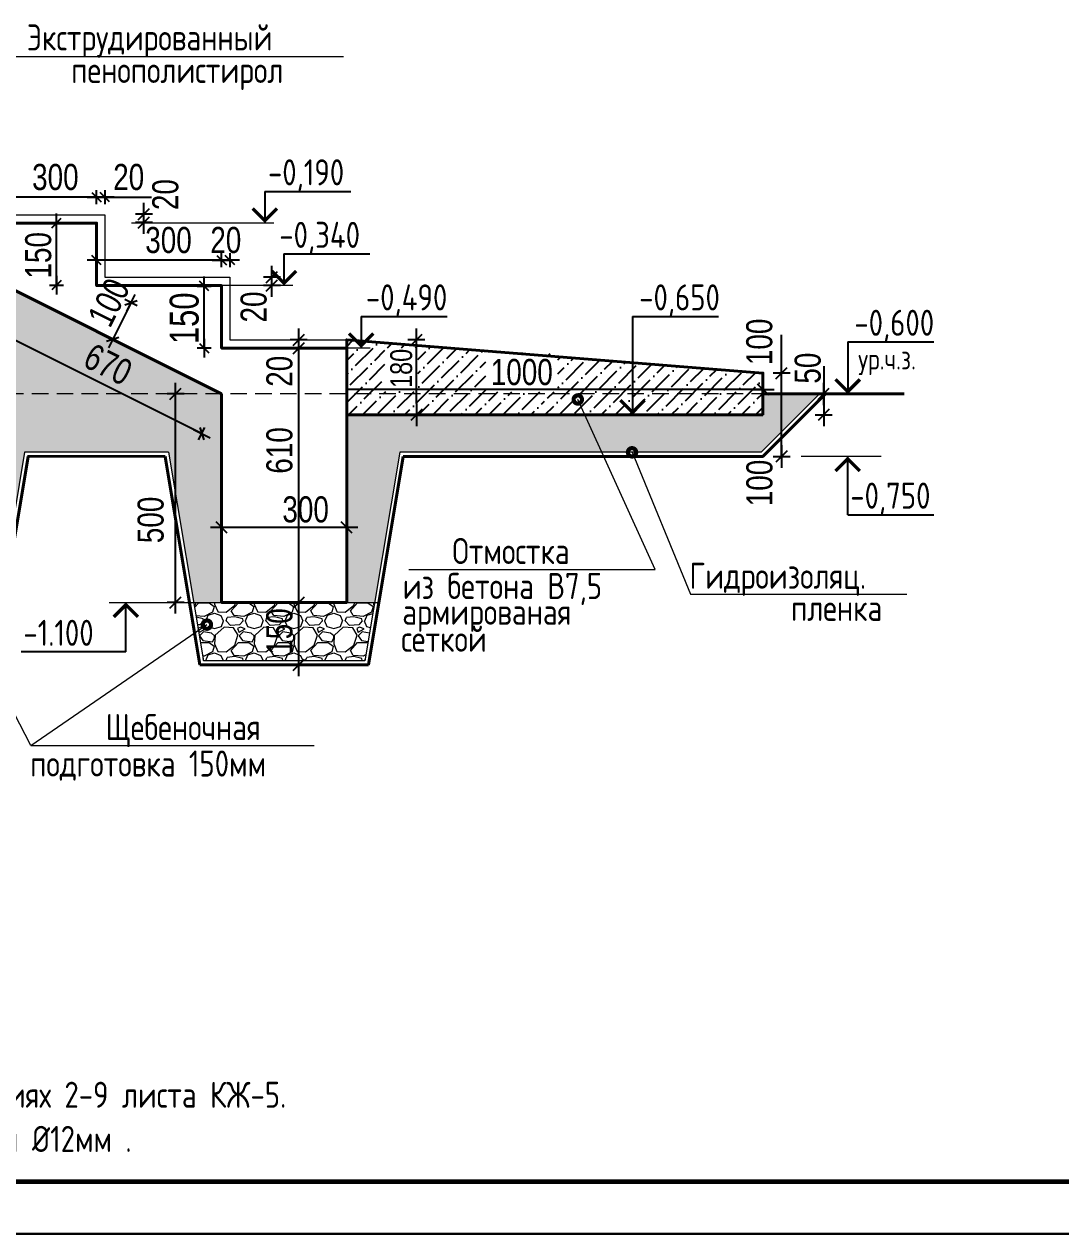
# Model space of a CAD drawing. Extents: x -12289450 to -10763036, y -7834513 to -6150123.
# Drawn here: x -11002107 to -10992159, y -7834506 to -7822900 of the extents above; entities that cross this region are included whole.
import ezdxf

# ---------------------------------------------------------------- set-up
doc = ezdxf.new("R2010")
doc.units = 0
doc.header["$LTSCALE"] = 25
doc.header["$PDMODE"] = 35
doc.linetypes.add('HIDDEN', pattern=[9.525, 6.35, -3.175])
doc.layers.get('DefPoints').update_dxf_attribs({"color": 10, "lineweight": 30})
for name, color, linetype in [('003-ТЕКСТ', 7, 'Continuous'), ('005-РАЗМЕРЫ', 252, 'Continuous'), ('008-ШТРИХОВКА', 252, 'Continuous')]:
    doc.layers.add(name, color=color, linetype=linetype)
doc.layers.add('СТЕНЫ', color=5, linetype='Continuous', lineweight=40)
doc.layers.add('ФУНДАМЕНТ', color=5, linetype='Continuous', lineweight=30)
doc.styles.add('GOST 2.304', font='cs_gost2304.shx')
doc.styles.add('TXT0', font='txt', dxfattribs={"width": 0.8})
doc.dimstyles.new('Копия РАЗМЕРЫ22', dxfattribs={"dimscale": 30, "dimtxt": 3.7, "dimasz": 0.06, "dimexe": 0, "dimexo": 0, "dimgap": 0.7, "dimtad": 1, "dimdec": 0, "dimzin": 0, "dimdsep": 46, "dimtxsty": 'TXT0', "dimblk1": 'A8MITTA', "dimblk2": 'A8MITTA', "dimsah": 1, "dimcen": 0.2, "dimse1": 1, "dimse2": 1, "dimadec": 0, "dimazin": 0, "dimtp": 6, "dimtm": 6, "dimtfac": 1, "dimtdec": 0, "dimtofl": 0, "dimtmove": 0, "dimatfit": 3, "dimldrblk": 'A8MITTA', "dimfxl": 0, "dimtolj": 1, "dimtzin": 0, "dimarcsym": 0})

# ---------------------------------------------------------------- blocks, each defined once
blk = doc.blocks.new('A8MITTA', base_point=(3180, 3140))
for p, q in [((3160, 3140), (3200, 3140)), ((3170, 3130), (3190, 3150)), ((3180, 3155), (3180, 3125))]:
    blk.add_line(p, q)
blk = doc.blocks.new('*D1551')
at = {"layer": '005-РАЗМЕРЫ', "color": 0, "lineweight": -2, "ltscale": 5, "transparency": 16777216}
blk.add_line((-11000379, -7826003), (-11000379, -7825417), dxfattribs=at)
at = {"layer": 'DefPoints', "color": 0, "ltscale": 5, "transparency": 16777216}
for p in [(-11000775, -7825412), (-11000379, -7825412), (-11000775, -7826008)]:
    blk.add_point(p, dxfattribs=at)
at = {"layer": '005-РАЗМЕРЫ', "color": 0, "lineweight": -2, "ltscale": 5, "transparency": 16777216, "xscale": 4.5, "yscale": 4.5, "zscale": 4.5}
for p, rotation in [((-11000379, -7825412), 90), ((-11000379, -7826008), 270)]:
    blk.add_blockref('A8MITTA', p, dxfattribs=dict(at, rotation=rotation))
at = {"layer": '005-РАЗМЕРЫ', "color": 0, "ltscale": 5, "transparency": 16777216, "insert": (-11000570, -7825722), "char_height": 277.5, "attachment_point": 5, "rotation": 90, "style": 'TXT0'}
blk.add_mtext('\\A1;150', dxfattribs=at)

msp = doc.modelspace()

# ---------------------------------------------------------------- hatches: boundary and pattern name
at = {"layer": '005-РАЗМЕРЫ', "ltscale": 5}
h = msp.add_hatch(dxfattribs=at)
h.set_pattern_fill('AR-SAND', color=256, scale=5, style=0)
h.set_pattern_definition([(37.5, (-11033888.1, -7828447.71), (-8.0002, 244.7066), [0, -193.04, 0, -215.9, 0, -206.375]), (7.5, (-11033888.1, -7828447.7), (224.7616, 358.4126), [0, -104.14, 0, -173.99, 0, -66.675]), (327.5, (-11034044.3, -7828447.71), (395.4962, 0.7186), [0, -63.5, 0, -228.6, 0, -298.45]), (317.5, (-11034044.3, -7828447.7), (381.7782, 111.4647), [0, -31.75, 0, -149.86, 0, -171.45])])
h.paths.add_polyline_path([(-10999012.2, -7826647.7), (-10996727.5, -7826647.7), (-10996563.6, -7827007.7), (-10998503.4, -7827007.7), (-10998743.4, -7828447.7), (-10999012.2, -7828447.7)])
h.paths.add_polyline_path([(-10996727.5, -7826647.7), (-10995215.3, -7826647.7), (-10995215.3, -7827007.7), (-10996254.2, -7827007.7, 1), (-10996294.1, -7827007.7), (-10996563.6, -7827007.7)])
h.paths.add_polyline_path([(-10995215.3, -7826647.7), (-10995018.1, -7826647.7), (-10995018.1, -7826447.7), (-10994811.7, -7826447.7), (-10994811.7, -7826555.7), (-10994811.7, -7826755.7), (-10994811.7, -7826784.8), (-10995034.7, -7827007.7), (-10995215.3, -7827007.7), (-10995215.3, -7826939.7)])
h.paths.add_polyline_path([(-10994811.7, -7826539.7), (-10994811.7, -7826447.7), (-10994730.7, -7826447.7), (-10994474.7, -7826447.7), (-10994811.7, -7826784.8), (-10994811.7, -7826647.7)])
h.paths.add_polyline_path([(-11000721, -7827007.7), (-11002103.4, -7827007.7), (-11002343.4, -7828447.7), (-11002612.2, -7828447.7), (-11002612.2, -7825764.8), (-11002531, -7825764.8), (-11002612.2, -7825724.2), (-11002612.2, -7825683.8), (-11002612.2, -7825247.7), (-11000212.2, -7826447.7), (-11000212.2, -7828447.7), (-11000481, -7828447.7)])
h.paths.add_polyline_path([(-11005035.6, -7827007.7), (-11005341.2, -7827007.7), (-11005341.2, -7825847.7), (-11004332.2, -7825847.7), (-11004332.2, -7828447.7), (-11004795.6, -7828447.7)])
h.paths.add_polyline_path([(-11009572.2, -7827447.7), (-11008612.2, -7827447.7), (-11008612.2, -7828447.7), (-11009435.6, -7828447.7), (-11009475.6, -7828207.7), (-11009572.2, -7828207.7)])
h.paths.add_polyline_path([(-11010208.7, -7827447.7), (-11010127.7, -7827447.7), (-11009572.2, -7827447.7), (-11009572.2, -7828207.7), (-11010208.7, -7828207.7), (-11010208.7, -7828139.7)])
h.paths.add_polyline_path([(-11010662.3, -7827447.7), (-11010208.7, -7827447.7), (-11010208.7, -7827555.7), (-11010208.7, -7828207.7), (-11010535.6, -7828207.7)])
h.paths.add_polyline_path([(-11002200.8, -7825779.3), (-11002625.8, -7825779.3), (-11002625.8, -7825404.3), (-11002200.8, -7825404.3)], flags=9)
h.paths.add_polyline_path([(-11001106.7, -7826472.7), (-11001665.7, -7826193.2), (-11001498, -7825857.8), (-11000939, -7826137.3)], flags=24)
h.paths.add_polyline_path([(-11005363.7, -7826771.8), (-11005363.7, -7826213.5), (-11004988.7, -7826213.5), (-11004988.7, -7826771.8)], flags=9)
h.paths.add_polyline_path([(-11010231.2, -7828226.4), (-11010231.2, -7827634.7), (-11009856.2, -7827634.7), (-11009856.2, -7828226.4)], flags=9)
h.paths.add_polyline_path([(-11005762.2, -7827007.7), (-11005762.2, -7825847.7), (-11007812.2, -7825847.7), (-11007812.2, -7828447.7), (-11006988.8, -7828447.7), (-11006748.8, -7827007.7)])
h.paths.add_polyline_path([(-11005440.6, -7825847.7), (-11005440.6, -7827007.7), (-11005341.2, -7827007.7), (-11005341.2, -7825847.7)])
at = {"layer": '005-РАЗМЕРЫ', "lineweight": 9, "ltscale": 5}
h = msp.add_hatch(dxfattribs=at)
h.set_pattern_fill('GRAVEL', color=256, scale=15, style=0)
h.set_pattern_definition([(228.01279, (-11029345.072, -7828626.714), (-3048, -3429), [51.2582, -5074.5725]), (184.96974, (-11029379.362, -7828664.814), (4571.999998, 381.000022), [87.9607, -8708.1073]), (132.51045, (-11029466.992, -7828672.434), (3810.000002, -4190.999999), [62.0222, -6140.2084]), (267.27369, (-11029615.582, -7828767.684), (381.000001, 7620), [80.1007, -7929.9656]), (292.833654, (-11029619.392, -7828847.694), (-1905, 4572), [78.545, -7775.971]), (357.27369, (-11029588.912, -7828920.084), (-7620, 381.000001), [80.1007, -7929.9656]), (37.69424, (-11029508.902, -7828923.894), (-4953, -3810), [105.929, -10486.9673]), (72.25533, (-11029425.082, -7828859.124), (2667.000001, 8382), [100.008, -9900.7885]), (121.429566, (-11029394.602, -7828763.874), (-3048, 4953), [80.372, -7956.832]), (175.23636, (-11029436.512, -7828695.294), (4191, -381), [91.757, -4496.0905]), (222.39744, (-11029527.952, -7828687.674), (-4572, -4191), [118.6617, -11747.516]), (138.81407, (-11029238.392, -7828771.494), (-2667, 2286), [40.5007, -4009.585]), (171.469234, (-11029268.872, -7828744.824), (4953, -761.999999), [77.0523, -7628.196]), (225, (-11029345.07, -7828733.4), (-5e-14, -381), [53.8814, -484.934]), (203.19859, (-11029371.74, -7828687.674), (1905, 762), [29.016, -2872.5934]), (291.8014, (-11029398.41, -7828699.104), (-381, 1143), [41.035, -2010.713]), (30.96376, (-11029383.17, -7828737.204), (1143, 762), [66.648, -2154.9447]), (161.56505, (-11029326.02, -7828702.91), (762, -381), [48.193, -1156.6347]), (16.38954, (-11029619.392, -7828699.104), (3810, 1143), [67.5132, -6683.824]), (70.34618, (-11029554.622, -7828680.054), (-1524, -4191), [56.64, -5607.3324]), (293.19859, (-11029326.02, -7828626.714), (-762, 1905), [58.032, -2843.5775]), (343.61046, (-11029303.162, -7828680.054), (-3810, 1143), [67.5132, -6683.824]), (339.44395, (-11029619.39, -7828935.324), (-1905, 762), [65.1053, -3190.16]), (294.77514, (-11029558.432, -7828958.184), (-1905.000002, 4191), [54.551, -5400.539]), (66.80141, (-11029322.21, -7829007.714), (762, 1905), [58.032, -2843.5775]), (17.354025, (-11029299.352, -7828954.374), (-4953, -1524), [63.8674, -6322.8564]), (69.44395, (-11029508.9, -7829007.714), (-762, -1905), [32.5526, -3222.713]), (101.30993, (-11029345.07, -7829007.714), (-381, 1524), [19.427, -1923.2992]), (165.96376, (-11029348.88, -7828988.66), (1143, -381), [78.545, -1492.358]), (186.009006, (-11029425.082, -7828969.614), (3810, 381), [72.79, -7206.2047]), (303.69007, (-11029383.17, -7828771.49), (-381, 762), [54.9486, -1318.7665]), (353.157227, (-11029352.692, -7828817.214), (6477, -762), [95.9335, -9497.4014]), (60.9454, (-11029257.442, -7828828.644), (-1524, -2667), [39.2262, -3883.409]), (90, (-11029238.4, -7828794.35), (-381, 381), [22.86, -358.14]), (120.25644, (-11029432.702, -7828958.184), (1524, -2667), [52.93, -5240.091]), (48.01279, (-11029459.372, -7828912.464), (3048, 3429), [102.5164, -5023.3143]), (0, (-11029390.8, -7828836.26), (381, 381), [99.06, -281.94]), (325.30485, (-11029291.732, -7828836.264), (3810.000001, -2666.999998), [60.2414, -5963.8975]), (254.0546, (-11029242.2, -7828870.554), (-381, -1524), [55.4744, -2718.2475]), (207.645975, (-11029257.442, -7828923.894), (-7239, -3809.9999995), [90.3218, -8941.8697]), (175.42608, (-11029337.452, -7828965.804), (-4953, 381), [95.5544, -9459.877])])
h.paths.add_polyline_path([(-10999821.6, -7829007.7), (-10999821.6, -7828939.7), (-10999821.6, -7828447.7), (-10998743.4, -7828447.7), (-10998836.7, -7829007.7)])
h.paths.add_polyline_path([(-10999821.6, -7829007.7), (-11000387.7, -7829007.7), (-11000436, -7828717.6), (-11000370.1, -7828672.3, 0.7364783), (-11000333.7, -7828661, 1.3578133), (-11000370.1, -7828672.3), (-11000436, -7828717.6), (-11000481, -7828447.7), (-10999821.6, -7828447.7), (-10999821.6, -7828555.7)])
h.paths.add_polyline_path([(-10999844.1, -7829006.5), (-10999844.1, -7828448.1), (-10999469.1, -7828448.1), (-10999469.1, -7829006.5)], flags=9)
at = {"layer": '008-ШТРИХОВКА', "ltscale": 4}
h = msp.add_hatch(dxfattribs=at)
h.set_pattern_fill('ANSI36', color=256, scale=30, style=0)
h.set_pattern_definition([(45, (-11033344.66, -7826647.71), (50.51394, 185.21778), [238.125, -47.625, 0, -47.625])])
h.paths.add_polyline_path([(-10998653, -7826007.7), (-10998653, -7825956.5), (-10995215.3, -7826231.9), (-10995215.3, -7826355.7), (-10995215.3, -7826403.7), (-10998653, -7826403.7)])
h.paths.add_polyline_path([(-10999012.2, -7825927.7), (-10998653, -7825956.5), (-10998653, -7826035.7), (-10998653, -7826403.7), (-10999012.2, -7826403.7)])
edge = h.paths.add_edge_path()
edge.add_line((-10999012.2, -7826403.7), (-10998653, -7826403.7))
edge.add_line((-10998653, -7826403.7), (-10995215.3, -7826403.7))
edge.add_line((-10995215.3, -7826403.7), (-10995215.3, -7826647.7))
edge.add_line((-10995215.3, -7826647.7), (-10997022.7, -7826647.7))
edge.add_line((-10997022.7, -7826647.7), (-10997092, -7826518.1))
edge.add_arc((-10997101.5, -7826500.5), 20, 298.15832, 360)
edge.add_arc((-10997101.5, -7826500.5), 19.9, 0, 180)
edge.add_arc((-10997101.5, -7826500.5), 19.9, 180, 298.15832)
edge.add_line((-10997092, -7826518.1), (-10997022.7, -7826647.7))
edge.add_line((-10997022.7, -7826647.7), (-10999012.2, -7826647.7))
edge.add_line((-10999012.2, -7826647.7), (-10999012.2, -7826403.7))
h.paths.add_polyline_path([(-10995215.3, -7826403.7), (-10995018.1, -7826403.7), (-10995018.1, -7826647.7), (-10995215.3, -7826647.7)])
h.paths.add_polyline_path([(-10995215.3, -7826231.9), (-10995018.1, -7826247.7), (-10995018.1, -7826403.7), (-10995215.3, -7826403.7), (-10995215.3, -7826355.7)])
h.paths.add_polyline_path([(-10998645.5, -7826422.9), (-10998645.5, -7826003.7), (-10998330.5, -7826003.7), (-10998330.5, -7826422.9)])
h.paths.add_polyline_path([(-10996986, -7826426.2), (-10997677.7, -7826426.2), (-10997677.7, -7826051.2), (-10996986, -7826051.2)])

# ---------------------------------------------------------------- linework, layer by layer
at = {"lineweight": 13, "ltscale": 20}
for p, q in [((-10999043.5, -7823212.2), (-11002518.3, -7823212.2)), ((-10996051.4, -7828132.9), (-10996794.5, -7826500.5)), ((-10996274.2, -7827007.7), (-10995711.6, -7828370.2)), ((-10998416.7, -7828132.9), (-10996051.4, -7828132.9)), ((-10995711.6, -7828370.2), (-10993638.4, -7828370.2)), ((-11002041.7, -7829821.9), (-11002644, -7828661)), ((-11002041.7, -7829821.9), (-11000353.6, -7828661)), ((-11002041.7, -7829821.9), (-10999324.4, -7829821.9))]:
    msp.add_line(p, q, dxfattribs=at)
at = {"linetype": 'Continuous', "lineweight": 25, "ltscale": 20}
for p, q in [((-10999798, -7824503.9), (-10998972.4, -7824503.9)), ((-10999798, -7824503.9), (-10998972.4, -7824503.9)), ((-10999798, -7824503.9), (-10999798, -7824807.7)), ((-10999614.4, -7825103.9), (-10998788.8, -7825103.9)), ((-10999614.4, -7825103.9), (-10999614.4, -7825407.7)), ((-10999614.4, -7825103.9), (-10998788.8, -7825103.9)), ((-10999614.4, -7825103.9), (-10999614.4, -7825407.7)), ((-10998873.3, -7825703.9), (-10998047.7, -7825703.9)), ((-10998873.3, -7825703.9), (-10998873.3, -7826007.7)), ((-10998873.3, -7825703.9), (-10998047.7, -7825703.9)), ((-10998873.3, -7825703.9), (-10998873.3, -7826007.7)), ((-10996269.3, -7825703.9), (-10995443.7, -7825703.9)), ((-10996269.3, -7825703.9), (-10996269.3, -7826447.7)), ((-10996269.3, -7825703.9), (-10995443.7, -7825703.9)), ((-10994204.3, -7825947.4), (-10993378.7, -7825947.4)), ((-10994204.3, -7825947.4), (-10994204.3, -7826447.7)), ((-10994204.3, -7825947.4), (-10993378.7, -7825947.4)), ((-10994204.3, -7825947.4), (-10994204.3, -7826447.7)), ((-10996269.3, -7826147.4), (-10996269.3, -7826647.7)), ((-10994204.3, -7827335), (-10994204.3, -7827047.7)), ((-10994204.3, -7827606.1), (-10994204.3, -7827047.7)), ((-10994204.3, -7827606.1), (-10993378.7, -7827606.1)), ((-11001131.2, -7828735), (-11001131.2, -7828447.7)), ((-11001131.2, -7828922), (-11001131.2, -7828447.7)), ((-11001131.2, -7828922), (-11002137.5, -7828922))]:
    msp.add_line(p, q, dxfattribs=at)
at = {"linetype": 'Continuous', "lineweight": 25, "ltscale": 20, "const_width": 32}
for points in [[(-10999914.7, -7824668.4), (-10999798, -7824785.1), (-10999681.3, -7824668.4)], [(-10999914.7, -7824668.4), (-10999798, -7824785.1), (-10999681.3, -7824668.4)], [(-10999731.1, -7825268.4), (-10999614.4, -7825385.1), (-10999497.7, -7825268.4)], [(-10999731.1, -7825268.4), (-10999614.4, -7825385.1), (-10999497.7, -7825268.4)], [(-10998989.9, -7825868.4), (-10998873.3, -7825985.1), (-10998756.6, -7825868.4)], [(-10998989.9, -7825868.4), (-10998873.3, -7825985.1), (-10998756.6, -7825868.4)], [(-10994321, -7826308.4), (-10994204.3, -7826425.1), (-10994087.6, -7826308.4)], [(-10994321, -7826308.4), (-10994204.3, -7826425.1), (-10994087.6, -7826308.4)], [(-10996386, -7826508.4), (-10996269.3, -7826625.1), (-10996152.6, -7826508.4)], [(-10994321, -7827187), (-10994204.3, -7827070.3), (-10994087.6, -7827187)], [(-10994321, -7827187), (-10994204.3, -7827070.3), (-10994087.6, -7827187)], [(-11001014.5, -7828587), (-11001131.2, -7828470.3), (-11001247.9, -7828587)], [(-11001014.5, -7828587), (-11001131.2, -7828470.3), (-11001247.9, -7828587)]]:
    msp.add_lwpolyline(points, dxfattribs=at)
at = {"lineweight": 25, "ltscale": 20, "const_width": 79.8}
for points in [[(-10996814.4, -7826500.5, -1), (-10996774.5, -7826500.5, -1)], [(-10996294.1, -7827007.7, -1), (-10996254.2, -7827007.7, -1)], [(-11000373.6, -7828661, -1), (-11000333.7, -7828661, -1)]]:
    msp.add_lwpolyline(points, format="xyb", close=True, dxfattribs=at)
at = {"linetype": 'Continuous', "lineweight": 60, "ltscale": 75, "extrusion": (0, 1, 0), "elevation": -7834005.3}
msp.add_lwpolyline([(11013033.8, 0), (10973544.7, 0)], dxfattribs=at)
at = {"linetype": 'Continuous', "lineweight": 25, "ltscale": 75, "extrusion": (0, 1, 0)}
for points, elevation in [([(10973051.1, 0), (11015035.3, 0)], -7834505.6), ([(10973035.5, 0), (11015035.3, 0)], -7834505.6), ([(11006945.8, 0), (10981908.9, 0)], -7834505.5)]:
    msp.add_lwpolyline(points, dxfattribs=dict(at, elevation=elevation))
at = {"layer": '003-ТЕКСТ', "color": 254}
msp.add_line((-10981911.5, -7834505.5), (-11006945.8, -7834505.5), dxfattribs=at)
at = {"layer": '005-РАЗМЕРЫ', "ltscale": 5}
for p, q in [((-11001416.7, -7824558.9), (-11002607.7, -7824558.9)), ((-11001416.7, -7824558.9), (-11001421.2, -7824558.9)), ((-11001327.7, -7824558.9), (-11000885.2, -7824558.9)), ((-11000958, -7824911), (-11000958, -7824723)), ((-11001796.8, -7825398.5), (-11001796.8, -7824812.2)), ((-11000216.7, -7825163.7), (-11001407.7, -7825163.7)), ((-11000216.7, -7825163.7), (-11000221.2, -7825163.7)), ((-11000127.7, -7825163.7), (-11000123.2, -7825163.7)), ((-10999729.4, -7825515.7), (-10999729.4, -7825327.7)), ((-11001084.3, -7825576.7), (-11001256.3, -7825920.6)), ((-11000406.8, -7826826.9), (-11002798.7, -7825630.9)), ((-10999472.6, -7829047.7), (-10999472.6, -7825927.7)), ((-10994838.7, -7826247.7), (-10994838.7, -7825881)), ((-10994435.1, -7826181), (-10994435.1, -7826678)), ((-10994838.7, -7827047.7), (-10994838.7, -7826247.7)), ((-10995017.6, -7826403.7), (-10999006.8, -7826403.7)), ((-11000654, -7828555.7), (-11000654, -7826447.7)), ((-10998971.3, -7827729.8), (-11000257.4, -7827729.8))]:
    msp.add_line(p, q, dxfattribs=at)
msp.add_lwpolyline([(-10998343.2, -7826539.7), (-10998343.2, -7826007.7)], dxfattribs=at)
at = {"layer": 'СТЕНЫ', "color": 0, "lineweight": 5, "ltscale": 4}
for p, q in [((-10999712.7, -7824807.7), (-11001076.3, -7824807.7)), ((-10999529.1, -7825407.7), (-11000212.2, -7825407.7)), ((-10998787.9, -7826007.7), (-10999471, -7826007.7)), ((-10993883.6, -7826447.7), (-10994339.6, -7826447.7)), ((-10993883.6, -7826447.7), (-10994339.6, -7826447.7)), ((-10993883.6, -7826447.7), (-10994339.6, -7826447.7)), ((-10993883.6, -7827047.7), (-10994649.7, -7827047.7)), ((-11001291.5, -7828447.7), (-11000525.4, -7828447.7))]:
    msp.add_line(p, q, dxfattribs=at)
at = {"layer": 'СТЕНЫ', "color": 4, "lineweight": 9, "ltscale": 10}
for p, q in [((-10994474.7, -7826447.7), (-10995034.7, -7827007.7)), ((-11002103.4, -7827007.7), (-11002603.4, -7830007.7)), ((-11000721, -7827007.7), (-11002103.4, -7827007.7)), ((-11000721, -7827007.7), (-11000387.7, -7829007.7)), ((-10998503.4, -7827007.7), (-10998836.7, -7829007.7)), ((-10995034.7, -7827007.7), (-10998503.4, -7827007.7)), ((-10998836.7, -7829007.7), (-11000387.7, -7829007.7))]:
    msp.add_line(p, q, dxfattribs=at)
at = {"layer": 'СТЕНЫ', "linetype": 'Continuous', "lineweight": 35, "ltscale": 75}
for p, q in [((-10994418.1, -7826447.7), (-10995018.1, -7827047.7)), ((-11002569.5, -7830047.7), (-11002069.5, -7827047.7)), ((-11000754.9, -7827047.7), (-11002074.7, -7827047.7)), ((-11000421.5, -7829047.7), (-11000754.9, -7827047.7)), ((-10998802.8, -7829047.7), (-10998469.5, -7827047.7))]:
    msp.add_line(p, q, dxfattribs=at)
at = {"layer": 'СТЕНЫ', "color": 0, "ltscale": 4}
msp.add_line((-10993663.5, -7826447.7), (-10995018.1, -7826447.7), dxfattribs=at)
msp.add_line((-10993663.5, -7826447.7), (-10995018.1, -7826447.7), dxfattribs=at)
at = {"layer": 'СТЕНЫ', "ltscale": 3}
for p, q in [((-11002069.5, -7827047.7), (-11002569.5, -7830047.7)), ((-11000754.9, -7827047.7), (-11000421.5, -7829047.7)), ((-10998469.5, -7827047.7), (-10998802.8, -7829047.7)), ((-10998802.8, -7829047.7), (-11000421.5, -7829047.7))]:
    msp.add_line(p, q, dxfattribs=at)
at = {"layer": 'СТЕНЫ', "lineweight": 9, "ltscale": 3}
msp.add_lwpolyline([(-11002532.2, -7824127.7), (-11002532.2, -7824727.7), (-11001332.2, -7824727.7), (-11001332.2, -7825327.7), (-11000132.2, -7825327.7), (-11000132.2, -7825927.7), (-10999012.2, -7825927.7), (-10999012.2, -7825927.7)], dxfattribs=at)
at = {"layer": 'СТЕНЫ', "ltscale": 3}
for points in [[(-11002612.2, -7825247.7), (-11002612.2, -7824807.7), (-11001412.2, -7824807.7), (-11001412.2, -7825407.7), (-11000212.2, -7825407.7), (-11000212.2, -7826007.7), (-10999012.2, -7826007.7), (-10999012.2, -7826527.7)], [(-11000212.2, -7826447.7), (-11002612.2, -7825247.7)], [(-10999012.2, -7826447.7), (-10999012.2, -7828447.7), (-11000212.2, -7828447.7), (-11000212.2, -7826447.7)], [(-10994418.1, -7826447.7), (-10995018.1, -7827047.7), (-10998469.5, -7827047.7)]]:
    msp.add_lwpolyline(points, dxfattribs=at)
at = {"layer": 'СТЕНЫ', "lineweight": 40, "ltscale": 10}
for points in [[(-10999012.2, -7826647.7), (-10999012.2, -7825927.7), (-10995018.1, -7826247.7), (-10995018.1, -7826647.7)], [(-10995018.1, -7826647.7), (-10995018.1, -7826647.7), (-10999012.2, -7826647.7)]]:
    msp.add_lwpolyline(points, dxfattribs=at)
at = {"layer": 'СТЕНЫ', "linetype": 'Continuous', "lineweight": 35, "ltscale": 75}
for points in [[(-10993956, -7826447.7), (-10994418.1, -7826447.7)], [(-10993956, -7826447.7), (-10994418.1, -7826447.7)], [(-10993956, -7826447.7), (-10994418.1, -7826447.7)], [(-11000892.9, -7827047.7), (-11002069.5, -7827047.7)]]:
    msp.add_lwpolyline(points, dxfattribs=at)
at = {"layer": 'ФУНДАМЕНТ', "color": 0, "linetype": 'HIDDEN', "lineweight": 5}
msp.add_lwpolyline([(-10994730.7, -7826447.7), (-11008612.2, -7826447.7)], dxfattribs=at)
at = {"layer": 'ФУНДАМЕНТ', "lineweight": 5}
for points in [[(-11000521.5, -7828447.7), (-10998702.8, -7828447.7)], [(-11000421.5, -7829047.7), (-10998802.8, -7829047.7)]]:
    msp.add_lwpolyline(points, dxfattribs=at)

# ---------------------------------------------------------------- block references
at = {"layer": '005-РАЗМЕРЫ', "ltscale": 5}
for p, xscale, yscale, zscale, rotation in [((-11001412.2, -7824558.9), -4.5, 4.5, 4.5, 180), ((-11001412.2, -7824558.9), -4.5, 4.5, 4.5, 180), ((-11000958, -7824723), -5.399999999999636, 5.399999999999636, 5.399999999999636, 270), ((-11001796.8, -7824807.7), -4.5, 4.5, 4.5, 270), ((-11000958, -7824803), -5.399999999999636, 5.399999999999636, 5.399999999999636, 270), ((-11000212.2, -7825163.7), -4.5, 4.5, 4.5, 180), ((-11000212.2, -7825163.7), -4.5, 4.5, 4.5, 180), ((-10999729.4, -7825327.7), -5.399999999999636, 5.399999999999636, 5.399999999999636, 270), ((-11001796.8, -7825403), -4.5, 4.5, 4.5, 90), ((-10999729.4, -7825407.7), -5.399999999999636, 5.399999999999636, 5.399999999999636, 270), ((-11001082.3, -7825572.6), -4.5, 4.5, 4.5, 243.4349488229827), ((-11001258.3, -7825924.6), -4.5, 4.5, 4.5, 63.43494882298272), ((-10999472.6, -7825927.7), -5.399999999999636, 5.399999999999636, 5.399999999999636, 270), ((-10998343.2, -7825927.7), -5.399999999999977, 5.399999999999977, 5.399999999999977, 270), ((-10999472.6, -7826007.7), -5.399999999999636, 5.399999999999636, 5.399999999999636, 270), ((-10994838.7, -7826247.7), -5.399999999999977, 5.399999999999977, 5.399999999999977, 270), ((-11000654, -7826447.7), -5.399999999999636, 5.399999999999636, 5.399999999999636, 270), ((-10995018.1, -7826403.7), -5.400000000001455, 5.400000000001455, 5.400000000001455, 180), ((-10994435.1, -7826447.7), -5.399999999999977, 5.399999999999977, 5.399999999999977, 270), ((-10998343.2, -7826647.7), -5.399999999999977, 5.399999999999977, 5.399999999999977, 90), ((-10994435.1, -7826647.7), -5.399999999999977, 5.399999999999977, 5.399999999999977, 90), ((-11000402.8, -7826828.9), -4.500000000000002, 4.500000000000002, 4.500000000000002, 153.4349488229221), ((-10994838.7, -7827047.7), -5.399999999999977, 5.399999999999977, 5.399999999999977, 90), ((-11000654, -7828447.7), -5.399999999999636, 5.399999999999636, 5.399999999999636, 270), ((-10999472.6, -7828447.7), -5.399999999999636, 5.399999999999636, 5.399999999999636, 270), ((-10999472.6, -7829047.7), -5.399999999999636, 5.399999999999636, 5.399999999999636, 270)]:
    msp.add_blockref('A8MITTA', p, dxfattribs=dict(at, xscale=xscale, yscale=yscale, zscale=zscale, rotation=rotation))
for p, xscale, yscale, zscale in [((-11001332.2, -7824558.9), -4.5, 4.5, 4.5), ((-11001412.2, -7825163.7), -4.5, 4.5, 4.5), ((-11000132.2, -7825163.7), -4.5, 4.5, 4.5), ((-11000212.2, -7827729.8), -5.400000000001455, 5.400000000001455, 5.400000000001455), ((-10999012.2, -7827729.8), -5.400000000001455, 5.400000000001455, 5.400000000001455)]:
    msp.add_blockref('A8MITTA', p, dxfattribs=dict(at, xscale=xscale, yscale=yscale, zscale=zscale))

# ---------------------------------------------------------------- texts
at = {"lineweight": 25, "ltscale": 20, "style": 'GOST 2.304'}
for s, p in [('Экструдированный', (-11002081.2, -7823151.7)), ('пенополистирол', (-11001656.2, -7823464.5)), ('Отмостка ', (-10997998.1, -7828079.7)), ('Гидроизоляц.', (-10995722.4, -7828317)), ('из бетона В7,5', (-10998474.8, -7828415.1)), ('армированая ', (-10998478.8, -7828662.3)), ('пленка', (-10994748.9, -7828625.1)), ('сеткой', (-10998488.9, -7828921.7)), ('Щебеночная ', (-11001325.6, -7829768.7)), ('подготовка 150мм', (-11002049.8, -7830118.6))]:
    msp.add_text(s, height=250, dxfattribs=at).set_placement(p)
at = {"linetype": 'Continuous', "lineweight": 25, "ltscale": 20, "style": 'GOST 2.304'}
for s, height, p in [('-0,190', 250, (-10999767.5, -7824446.3)), ('-0,340', 250, (-10999658.9, -7825046.3)), ('-0,490', 250, (-10998828.2, -7825646.3)), ('-0,650', 250, (-10996205.4, -7825646.3)), ('-0,600', 250, (-10994140.5, -7825889.8)), ('ур.ч.з.', 200, (-10994103.3, -7826212.9)), ('-0,750', 250, (-10994179.7, -7827548.5)), ('-1.100', 250, (-11002114.5, -7828864.4))]:
    msp.add_text(s, height=height, dxfattribs=at).set_placement(p)
at = {"color": 5, "linetype": 'Continuous', "ltscale": 20, "style": 'GOST 2.304'}
for s, p in [('2. При устройстве ростверка РМ-2 выполнить требования указанные в примечаниях 2-9 листа КЖ-5.', (-11012760.8, -7833296.3)), ('3. Армирование ступеней крыльца произвести с применением остатков арматуры %%C12мм .', (-11012760.8, -7833720.3))]:
    msp.add_text(s, height=250, dxfattribs=at).set_placement(p)
at = {"layer": '005-РАЗМЕРЫ', "style": 'TXT0', "width": 0.8}
msp.add_text('20', height=250, rotation=90, dxfattribs=at).set_placement((-11000628, -7824683.7))
at = {"layer": '005-РАЗМЕРЫ', "ltscale": 5, "char_height": 250, "attachment_point": 5, "style": 'TXT0'}
for s, insert in [('\\A1;300', (-11001807.9, -7824367.7)), ('\\A1;20', (-11001104.2, -7824367.7)), ('\\A1;300', (-11000722.1, -7824972.4)), ('\\A1;20', (-11000172.2, -7824972.4)), ('\\A1;1000', (-10997331.9, -7826238.7)), ('\\A1;300', (-10999406.5, -7827556.8))]:
    msp.add_mtext(s, dxfattribs=dict(at, insert=insert))
at = {"layer": '005-РАЗМЕРЫ', "ltscale": 5, "attachment_point": 5, "style": 'TXT0'}
for s, insert, char_height, rotation in [('\\A1;150', (-11001971.1, -7825117.4), 250, 90), ('\\A1;100', (-11001294.6, -7825569.5), 250, 63.43495), ('\\A1;20', (-10999904.1, -7825613.5), 250, 90), ('\\A1;100', (-10995051.6, -7825948), 250, 90), ('\\A1;670', (-11001302.4, -7826165.3), 250, 333.43495), ('\\A1;180', (-10998488, -7826202.3), 210, 90), ('\\A1;50', (-10994587, -7826200.2), 250, 90), ('\\A1;20', (-10999656.6, -7826230.2), 250, 90), ('\\A1;610', (-10999656.6, -7826989.6), 250, 90), ('\\A1;100', (-10995050.3, -7827301.9), 250, 90), ('\\A1;500', (-11000892.4, -7827656.3), 250, 90), ('\\A1;150', (-10999656.6, -7828727.3), 250, 90)]:
    msp.add_mtext(s, dxfattribs=dict(at, insert=insert, char_height=char_height, rotation=rotation))

# ---------------------------------------------------------------- dimensions: what is measured, and where the dimension line sits
at = {"layer": '005-РАЗМЕРЫ', "ltscale": 5}
dim = msp.add_linear_dim(base=(-11000378.8, -7825412.5), p1=(-11000775.4, -7826007.7), p2=(-11000775.4, -7825412.5), angle=90, text='150', dimstyle='Копия РАЗМЕРЫ22', override={"dimscale": 75, "dimfxl": 100, "dimarcsym": 1}, dxfattribs=at)
dim.commit()
dim.dimension.update_dxf_attribs({"geometry": '*D1551', "text_midpoint": (-11000378.8, -7825722.1), "dimtype": 160})

doc.saveas('drawing.dxf')
